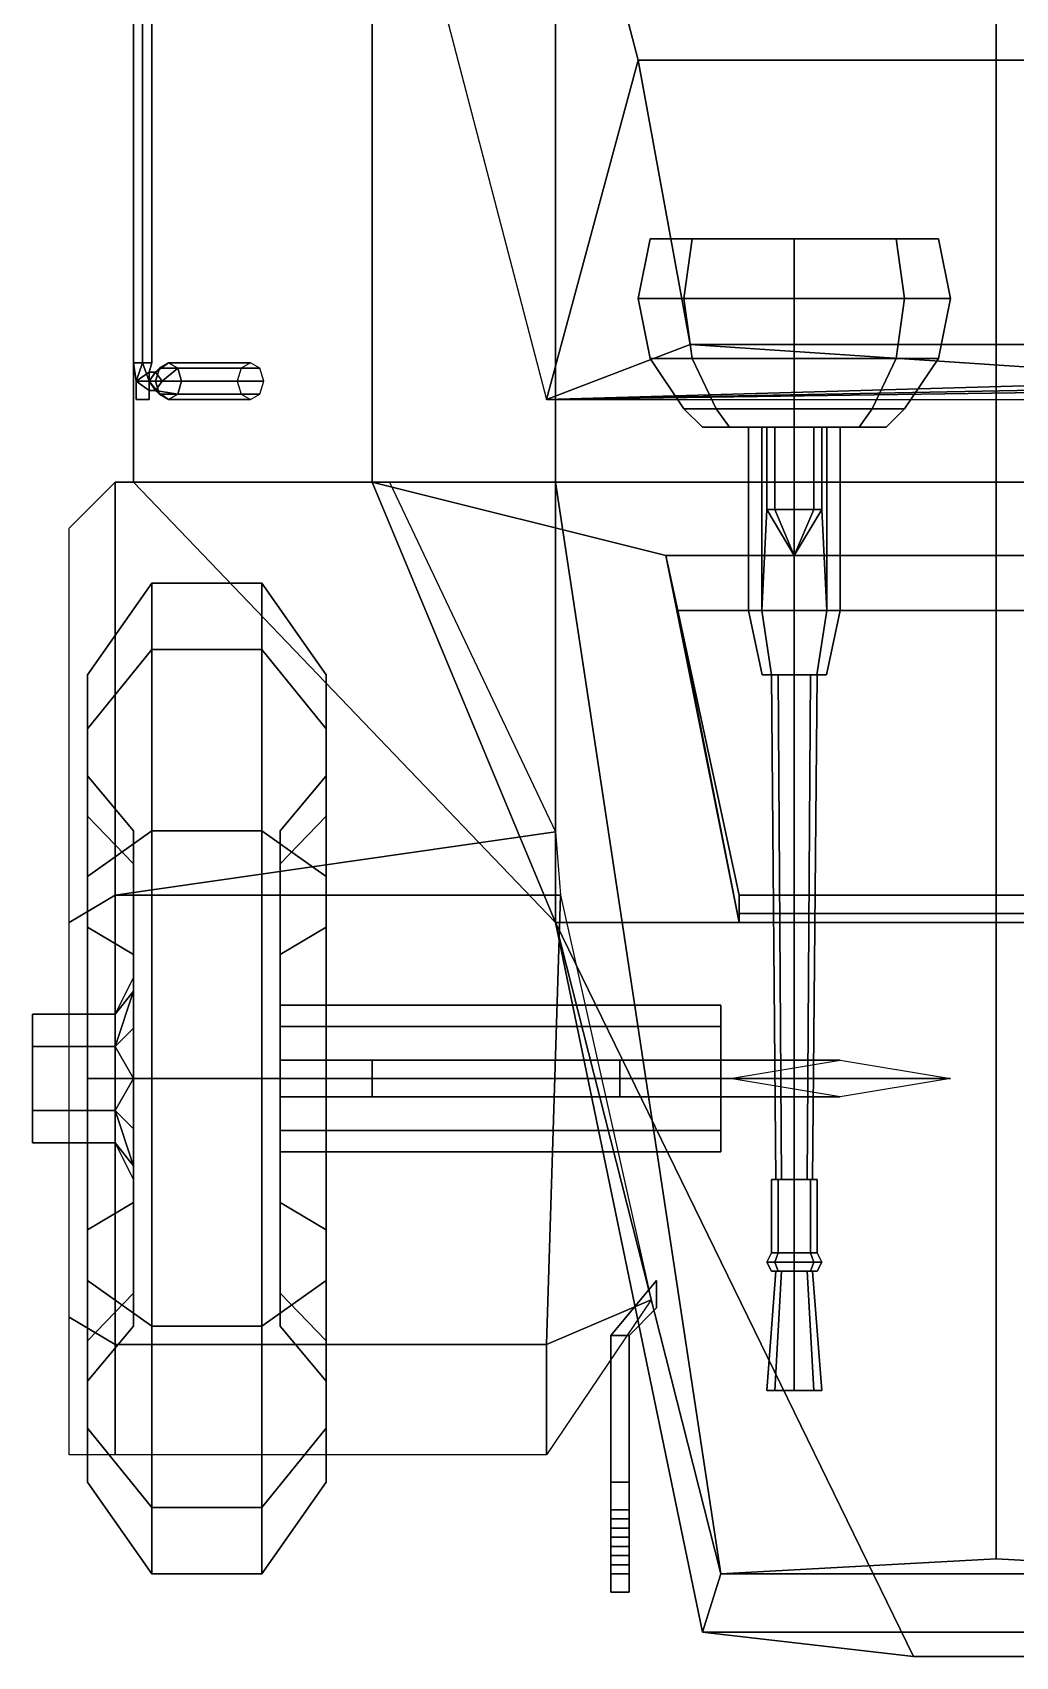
# Model space of a CAD drawing. Header units: millimetres. Extents: x -1.05 to 1.05, y -2.13 to 7.09.
# Drawn here: x -1.05 to 0.021, y -2.13 to -0.36 of the extents above; entities that cross this region are included whole.
import ezdxf

# ---------------------------------------------------------------- set-up
doc = ezdxf.new("R2010")
doc.units = ezdxf.units.MM
for name, color, linetype in [('f2', 6, 'Continuous'), ('gun', 1, 'Continuous'), ('HOOKS', 3, 'Continuous'), ('sleeve', 5, 'Continuous'), ('turret', 2, 'Continuous'), ('wheels', 2, 'Continuous')]:
    doc.layers.add(name, color=color, linetype=linetype)

msp = doc.modelspace()

# ---------------------------------------------------------------- linework, layer by layer
for points in [[(-0.48, -0.85, 0.47), (-0.48, 0.88, 0.47), (0, 1.56, 0.39), (0, -0.85, 0.39)], [(0, 1.56, 0.39), (0.48, 0.88, 0.47), (0.48, -0.85, 0.47), (0, -0.85, 0.39)], [(-0.94, -0.72, 1.7), (-0.93, -0.72, 1.71), (-0.93, 0.92, 1.71), (-0.94, 0.92, 1.7)], [(-0.93, -0.72, 1.69), (-0.94, -0.72, 1.7), (-0.94, 0.92, 1.7), (-0.93, 0.92, 1.69)], [(-0.93, -0.72, 1.71), (-0.92, -0.72, 1.7), (-0.92, 0.92, 1.7), (-0.93, 0.92, 1.71)], [(-0.92, -0.72, 1.7), (-0.93, -0.72, 1.69), (-0.93, 0.92, 1.69), (-0.92, 0.92, 1.7)], [(-0.94, 0.88, 1.46), (-0.48, 0.88, 0.47), (-0.48, -0.85, 0.47), (-0.94, -0.85, 1.46)], [(-0.68, -0.85, 1.71), (-0.68, 0.88, 1.71), (-0.94, 0.88, 1.46), (-0.94, -0.85, 1.46)], [(0.68, -0.85, 1.71), (0.68, 0.88, 1.71), (-0.68, 0.88, 1.71), (-0.68, -0.85, 1.71)], [(-0.93, -0.72, 1.71), (-0.94, -0.72, 1.7), (-0.9371, -0.74, 1.7071), (-0.9229, -0.74, 1.7071)], [(-0.94, -0.72, 1.7), (-0.93, -0.72, 1.69), (-0.9371, -0.74, 1.6929), (-0.9371, -0.74, 1.7071)], [(-0.93, -0.72, 1.69), (-0.92, -0.72, 1.7), (-0.9229, -0.73, 1.6929), (-0.9371, -0.74, 1.6929)], [(-0.92, -0.72, 1.7), (-0.93, -0.72, 1.71), (-0.9229, -0.74, 1.7071), (-0.9229, -0.73, 1.6929)], [(-0.8917, -0.7259, 1.6817), (-0.9017, -0.72, 1.6717), (-0.9159, -0.73, 1.6859), (-0.9088, -0.74, 1.6929)], [(-0.9017, -0.72, 1.6717), (-0.9117, -0.7259, 1.6617), (-0.9159, -0.73, 1.6859)], [(-0.8125, -0.72, 1.5825), (-0.8227, -0.7259, 1.5727), (-0.9117, -0.7259, 1.6617), (-0.9017, -0.72, 1.6717)], [(-0.8024, -0.7259, 1.5924), (-0.8125, -0.72, 1.5825), (-0.9017, -0.72, 1.6717), (-0.8917, -0.7259, 1.6817)], [(-0.9159, -0.73, 1.6859), (-0.9229, -0.74, 1.6788), (-0.9371, -0.74, 1.6929), (-0.9229, -0.73, 1.6929)], [(-0.9229, -0.74, 1.6788), (-0.9159, -0.75, 1.6859), (-0.9229, -0.75, 1.6929), (-0.9371, -0.74, 1.6929)], [(-0.9371, -0.76, 1.6929), (-0.9371, -0.76, 1.7071), (-0.9371, -0.74, 1.7071), (-0.9371, -0.74, 1.6929)], [(-0.9371, -0.76, 1.7071), (-0.9229, -0.76, 1.7071), (-0.9229, -0.74, 1.7071), (-0.9371, -0.74, 1.7071)], [(-0.9229, -0.76, 1.6929), (-0.9371, -0.76, 1.6929), (-0.9371, -0.74, 1.6929), (-0.9229, -0.75, 1.6929)], [(-0.9117, -0.7259, 1.6617), (-0.9159, -0.74, 1.6576), (-0.9229, -0.74, 1.6788), (-0.9159, -0.73, 1.6859)], [(-0.9088, -0.74, 1.6929), (-0.9159, -0.73, 1.6859), (-0.9229, -0.73, 1.6929), (-0.9229, -0.74, 1.7071)], [(-0.9159, -0.74, 1.6576), (-0.9117, -0.7541, 1.6617), (-0.9229, -0.74, 1.6788)], [(-0.9117, -0.7541, 1.6617), (-0.9017, -0.76, 1.6717), (-0.9159, -0.75, 1.6859), (-0.9229, -0.74, 1.6788)], [(-0.9159, -0.75, 1.6859), (-0.9088, -0.74, 1.6929), (-0.9229, -0.74, 1.7071), (-0.9229, -0.75, 1.6929)], [(-0.9229, -0.76, 1.7071), (-0.9229, -0.76, 1.6929), (-0.9229, -0.75, 1.6929), (-0.9229, -0.74, 1.7071)], [(-0.8227, -0.7259, 1.5727), (-0.827, -0.74, 1.5687), (-0.9159, -0.74, 1.6576), (-0.9117, -0.7259, 1.6617)], [(-0.827, -0.74, 1.5687), (-0.8227, -0.7541, 1.5727), (-0.9117, -0.7541, 1.6617), (-0.9159, -0.74, 1.6576)], [(-0.8917, -0.7541, 1.6817), (-0.8876, -0.74, 1.6859), (-0.9088, -0.74, 1.6929), (-0.9159, -0.75, 1.6859)], [(-0.8876, -0.74, 1.6859), (-0.8917, -0.7259, 1.6817), (-0.9088, -0.74, 1.6929)], [(-0.7981, -0.74, 1.5964), (-0.8024, -0.7259, 1.5924), (-0.8917, -0.7259, 1.6817), (-0.8876, -0.74, 1.6859)], [(-0.8024, -0.7541, 1.5924), (-0.7981, -0.74, 1.5964), (-0.8876, -0.74, 1.6859), (-0.8917, -0.7541, 1.6817)], [(-0.9371, -0.76, 1.6929), (-0.9229, -0.76, 1.6929), (-0.9229, -0.76, 1.7071), (-0.9371, -0.76, 1.7071)], [(-0.9017, -0.76, 1.6717), (-0.8917, -0.7541, 1.6817), (-0.9159, -0.75, 1.6859)], [(-0.8227, -0.7541, 1.5727), (-0.8125, -0.76, 1.5825), (-0.9017, -0.76, 1.6717), (-0.9117, -0.7541, 1.6617)], [(-0.8125, -0.76, 1.5825), (-0.8024, -0.7541, 1.5924), (-0.8917, -0.7541, 1.6817), (-0.9017, -0.76, 1.6717)], [(-0.48, -1.33, 1.42), (-0.68, -0.85, 1.71), (-0.94, -0.85, 1.46)], [(-0.94, -0.85, 1.46), (-0.48, -0.85, 0.47), (-0.48, -1.33, 1.42)], [(0.14, -0.93, 1.6617), (0.68, -0.85, 1.71), (-0.68, -0.85, 1.71), (-0.36, -0.93, 1.6617)], [(-0.28, -1.33, 1.42), (-0.36, -0.93, 1.6617), (-0.68, -0.85, 1.71), (-0.48, -1.33, 1.42)], [(-0.48, -1.33, 1.42), (-0.48, -0.85, 0.47), (-0.3, -2.04, 0.47), (-0.48, -1.33, 1.42)], [(-0.3, -2.04, 0.47), (-0.48, -0.85, 0.47), (0, -0.85, 0.39), (0, -2.0236, 0.39)], [(0, -0.85, 0.39), (0.48, -0.85, 0.47), (0.3, -2.04, 0.47), (0, -2.0236, 0.39)], [(-0.36, -0.93, 1.6617), (-0.347, -0.99, 1.72), (0.127, -0.99, 1.72), (0.14, -0.93, 1.6617)], [(-0.28, -1.33, 1.42), (-0.28, -1.33, 1.42), (-0.347, -0.99, 1.72), (-0.36, -0.93, 1.6617)], [(0.06, -1.3, 1.72), (0.127, -0.99, 1.72), (-0.347, -0.99, 1.72), (-0.28, -1.3, 1.72)], [(-0.28, -1.33, 1.42), (-0.28, -1.33, 1.42), (-0.28, -1.3, 1.72), (-0.347, -0.99, 1.72)], [(-0.28, -1.3, 1.72), (-0.28, -1.32, 1.69), (0.06, -1.32, 1.69), (0.06, -1.3, 1.72)], [(-0.28, -1.33, 1.42), (-0.28, -1.33, 1.42), (-0.28, -1.32, 1.69), (-0.28, -1.3, 1.72)], [(-0.28, -1.32, 1.69), (-0.28, -1.33, 1.42), (0.06, -1.33, 1.42), (0.06, -1.32, 1.69)], [(-0.48, -1.33, 1.42), (-0.09, -2.13, 0.91), (0.09, -2.13, 0.91), (0.48, -1.33, 1.42)], [(-0.48, -1.33, 1.42), (-0.32, -2.1034, 0.78), (-0.09, -2.13, 0.91), (-0.48, -1.33, 1.42)], [(-0.48, -1.33, 1.42), (-0.3, -2.04, 0.47), (-0.32, -2.1034, 0.78), (-0.48, -1.33, 1.42)], [(-0.3, -1.4434, 0.6066), (-0.3, -1.42, 0.55), (-0.78, -1.42, 0.52), (-0.78, -1.4434, 0.5766)], [(-0.3, -1.42, 0.55), (-0.3, -1.4434, 0.4934), (-0.78, -1.4434, 0.4634), (-0.78, -1.42, 0.52)], [(-0.3, -1.5, 0.63), (-0.3, -1.4434, 0.6066), (-0.78, -1.4434, 0.5766), (-0.78, -1.5, 0.6)], [(-0.3, -1.4434, 0.4934), (-0.3, -1.5, 0.47), (-0.78, -1.5, 0.44), (-0.78, -1.4434, 0.4634)], [(-0.68, -1.5, 0.37), (-0.68, -1.48, 0.35), (-0.78, -1.48, 0.35), (-0.78, -1.5, 0.37)], [(-0.68, -1.48, 0.35), (-0.68, -1.5, 0.33), (-0.78, -1.5, 0.33), (-0.78, -1.48, 0.35)], [(-0.68, -1.48, 0.69), (-0.68, -1.5, 0.67), (-0.78, -1.5, 0.67), (-0.78, -1.48, 0.69)], [(-0.68, -1.5, 0.71), (-0.68, -1.48, 0.69), (-0.78, -1.48, 0.69), (-0.78, -1.5, 0.71)], [(-0.41, -1.5, 0.44), (-0.41, -1.48, 0.42), (-0.68, -1.48, 0.35), (-0.68, -1.5, 0.37)], [(-0.41, -1.48, 0.42), (-0.41, -1.5, 0.4), (-0.68, -1.5, 0.33), (-0.68, -1.48, 0.35)], [(-0.3, -1.48, 0.65), (-0.3, -1.5, 0.63), (-0.68, -1.5, 0.67), (-0.68, -1.48, 0.69)], [(-0.3, -1.5, 0.67), (-0.3, -1.48, 0.65), (-0.68, -1.48, 0.69), (-0.68, -1.5, 0.71)], [(-0.29, -1.5, 0.44), (-0.17, -1.48, 0.42), (-0.41, -1.48, 0.42), (-0.41, -1.5, 0.44)], [(-0.17, -1.48, 0.42), (-0.05, -1.5, 0.4), (-0.41, -1.5, 0.4), (-0.41, -1.48, 0.42)], [(-0.3, -1.5566, 0.6066), (-0.3, -1.5, 0.63), (-0.78, -1.5, 0.6), (-0.78, -1.5566, 0.5766)], [(-0.3, -1.5, 0.47), (-0.3, -1.5566, 0.4934), (-0.78, -1.5566, 0.4634), (-0.78, -1.5, 0.44)], [(-0.68, -1.52, 0.35), (-0.68, -1.5, 0.37), (-0.78, -1.5, 0.37), (-0.78, -1.52, 0.35)], [(-0.68, -1.5, 0.33), (-0.68, -1.52, 0.35), (-0.78, -1.52, 0.35), (-0.78, -1.5, 0.33)], [(-0.68, -1.5, 0.67), (-0.68, -1.52, 0.69), (-0.78, -1.52, 0.69), (-0.78, -1.5, 0.67)], [(-0.68, -1.52, 0.69), (-0.68, -1.5, 0.71), (-0.78, -1.5, 0.71), (-0.78, -1.52, 0.69)], [(-0.41, -1.52, 0.42), (-0.41, -1.5, 0.44), (-0.68, -1.5, 0.37), (-0.68, -1.52, 0.35)], [(-0.41, -1.5, 0.4), (-0.41, -1.52, 0.42), (-0.68, -1.52, 0.35), (-0.68, -1.5, 0.33)], [(-0.3, -1.5, 0.63), (-0.3, -1.52, 0.65), (-0.68, -1.52, 0.69), (-0.68, -1.5, 0.67)], [(-0.3, -1.52, 0.65), (-0.3, -1.5, 0.67), (-0.68, -1.5, 0.71), (-0.68, -1.52, 0.69)], [(-0.17, -1.52, 0.42), (-0.29, -1.5, 0.44), (-0.41, -1.5, 0.44), (-0.41, -1.52, 0.42)], [(-0.05, -1.5, 0.4), (-0.17, -1.52, 0.42), (-0.41, -1.52, 0.42), (-0.41, -1.5, 0.4)], [(-0.3, -1.58, 0.55), (-0.3, -1.5566, 0.6066), (-0.78, -1.5566, 0.5766), (-0.78, -1.58, 0.52)], [(-0.3, -1.5566, 0.4934), (-0.3, -1.58, 0.55), (-0.78, -1.58, 0.52), (-0.78, -1.5566, 0.4634)], [(0, -2.0236, 0.39), (0.3, -2.04, 0.47), (-0.3, -2.04, 0.47)], [(-0.32, -2.1034, 0.78), (-0.3, -2.04, 0.47), (0.3, -2.04, 0.47), (0.32, -2.1034, 0.78)], [(-0.09, -2.13, 0.91), (-0.32, -2.1034, 0.78), (0.32, -2.1034, 0.78), (0.09, -2.13, 0.91)]]:
    msp.add_3dface(points)
at = {"layer": 'f2'}
for points in [[(-1.01, -1.33, 1.23), (-1.01, -0.9, 0.83), (-0.96, -0.85, 0.86), (-0.96, -1.3, 1.29)], [(-1.01, -0.9, 0.83), (-1.01, -0.9, 0.58), (-0.96, -0.85, 0.58), (-0.96, -0.85, 0.86)], [(-0.96, -1.3, 1.29), (-0.96, -0.85, 0.86), (-0.6612, -0.85, 0.86), (-0.48, -1.231, 1.2241)], [(-0.96, -0.85, 0.86), (-0.96, -0.85, 0.58), (-0.5311, -0.85, 0.58), (-0.6612, -0.85, 0.86)], [(-0.96, -1.3, 1.29), (-0.96, -1.3, 1.29), (-0.48, -1.231, 1.2241), (-0.4746, -1.3, 1.29)], [(-1.01, -1.76, 1.23), (-1.01, -1.33, 1.23), (-0.96, -1.3, 1.29), (-0.96, -1.79, 1.29)], [(-0.96, -1.79, 1.29), (-0.96, -1.3, 1.29), (-0.4746, -1.3, 1.29), (-0.49, -1.79, 1.29)], [(-0.49, -1.79, 1.29), (-0.4746, -1.3, 1.29), (-0.3758, -1.7411, 0.87)], [(-0.49, -1.91, 1.23), (-0.49, -1.79, 1.29), (-0.3758, -1.7411, 0.87)], [(-1.01, -1.91, 1.19), (-1.01, -1.76, 1.23), (-0.96, -1.79, 1.29), (-0.96, -1.91, 1.23)], [(-0.96, -1.91, 1.23), (-0.96, -1.79, 1.29), (-0.49, -1.79, 1.29), (-0.49, -1.91, 1.23)]]:
    msp.add_3dface(points, dxfattribs=at)
at = {"layer": 'gun'}
for points in [[(-0.245, -1.06, 1.95), (-0.2377, -1.06, 1.9323), (-0.2341, -1.61, 1.9359), (-0.24, -1.61, 1.95)], [(-0.2377, -1.06, 1.9677), (-0.245, -1.06, 1.95), (-0.24, -1.61, 1.95), (-0.2341, -1.61, 1.9641)], [(-0.2377, -1.06, 1.9323), (-0.22, -1.06, 1.925), (-0.22, -1.61, 1.93), (-0.2341, -1.61, 1.9359)], [(-0.22, -1.06, 1.975), (-0.2377, -1.06, 1.9677), (-0.2341, -1.61, 1.9641), (-0.22, -1.61, 1.97)], [(-0.22, -1.06, 1.925), (-0.2023, -1.06, 1.9323), (-0.2059, -1.61, 1.9359), (-0.22, -1.61, 1.93)], [(-0.2023, -1.06, 1.9677), (-0.22, -1.06, 1.975), (-0.22, -1.61, 1.97), (-0.2059, -1.61, 1.9641)], [(-0.2023, -1.06, 1.9323), (-0.195, -1.06, 1.95), (-0.2, -1.61, 1.95), (-0.2059, -1.61, 1.9359)], [(-0.195, -1.06, 1.95), (-0.2023, -1.06, 1.9677), (-0.2059, -1.61, 1.9641), (-0.2, -1.61, 1.95)], [(-0.245, -1.69, 1.95), (-0.2377, -1.69, 1.9677), (-0.2377, -1.61, 1.9677), (-0.245, -1.61, 1.95)], [(-0.2377, -1.69, 1.9323), (-0.245, -1.69, 1.95), (-0.245, -1.61, 1.95), (-0.2377, -1.61, 1.9323)], [(-0.2377, -1.61, 1.9323), (-0.245, -1.61, 1.95), (-0.24, -1.61, 1.95), (-0.2341, -1.61, 1.9359)], [(-0.245, -1.61, 1.95), (-0.2377, -1.61, 1.9677), (-0.2341, -1.61, 1.9641), (-0.24, -1.61, 1.95)], [(-0.2377, -1.69, 1.9677), (-0.22, -1.69, 1.975), (-0.22, -1.61, 1.975), (-0.2377, -1.61, 1.9677)], [(-0.22, -1.69, 1.925), (-0.2377, -1.69, 1.9323), (-0.2377, -1.61, 1.9323), (-0.22, -1.61, 1.925)], [(-0.22, -1.61, 1.925), (-0.2377, -1.61, 1.9323), (-0.2341, -1.61, 1.9359), (-0.22, -1.61, 1.93)], [(-0.2377, -1.61, 1.9677), (-0.22, -1.61, 1.975), (-0.22, -1.61, 1.97), (-0.2341, -1.61, 1.9641)], [(-0.22, -1.69, 1.975), (-0.2023, -1.69, 1.9677), (-0.2023, -1.61, 1.9677), (-0.22, -1.61, 1.975)], [(-0.2023, -1.69, 1.9323), (-0.22, -1.69, 1.925), (-0.22, -1.61, 1.925), (-0.2023, -1.61, 1.9323)], [(-0.22, -1.61, 1.975), (-0.2023, -1.61, 1.9677), (-0.2059, -1.61, 1.9641), (-0.22, -1.61, 1.97)], [(-0.2023, -1.61, 1.9323), (-0.22, -1.61, 1.925), (-0.22, -1.61, 1.93), (-0.2059, -1.61, 1.9359)], [(-0.2023, -1.61, 1.9677), (-0.195, -1.61, 1.95), (-0.2, -1.61, 1.95), (-0.2059, -1.61, 1.9641)], [(-0.195, -1.61, 1.95), (-0.2023, -1.61, 1.9323), (-0.2059, -1.61, 1.9359), (-0.2, -1.61, 1.95)], [(-0.2023, -1.69, 1.9677), (-0.195, -1.69, 1.95), (-0.195, -1.61, 1.95), (-0.2023, -1.61, 1.9677)], [(-0.195, -1.69, 1.95), (-0.2023, -1.69, 1.9323), (-0.2023, -1.61, 1.9323), (-0.195, -1.61, 1.95)], [(-0.245, -1.69, 1.95), (-0.2377, -1.69, 1.9323), (-0.2412, -1.7, 1.9288), (-0.25, -1.7, 1.95)], [(-0.2377, -1.69, 1.9677), (-0.245, -1.69, 1.95), (-0.25, -1.7, 1.95), (-0.2412, -1.7, 1.9712)], [(-0.2377, -1.69, 1.9323), (-0.22, -1.69, 1.925), (-0.22, -1.7, 1.92), (-0.2412, -1.7, 1.9288)], [(-0.22, -1.69, 1.975), (-0.2377, -1.69, 1.9677), (-0.2412, -1.7, 1.9712), (-0.22, -1.7, 1.98)], [(-0.22, -1.69, 1.925), (-0.2023, -1.69, 1.9323), (-0.1988, -1.7, 1.9288), (-0.22, -1.7, 1.92)], [(-0.2023, -1.69, 1.9677), (-0.22, -1.69, 1.975), (-0.22, -1.7, 1.98), (-0.1988, -1.7, 1.9712)], [(-0.2023, -1.69, 1.9323), (-0.195, -1.69, 1.95), (-0.19, -1.7, 1.95), (-0.1988, -1.7, 1.9288)], [(-0.195, -1.69, 1.95), (-0.2023, -1.69, 1.9677), (-0.1988, -1.7, 1.9712), (-0.19, -1.7, 1.95)], [(-0.245, -1.71, 1.95), (-0.2377, -1.71, 1.9677), (-0.2412, -1.7, 1.9712), (-0.25, -1.7, 1.95)], [(-0.2377, -1.71, 1.9323), (-0.245, -1.71, 1.95), (-0.25, -1.7, 1.95), (-0.2412, -1.7, 1.9288)], [(-0.24, -1.71, 1.95), (-0.2341, -1.71, 1.9359), (-0.2412, -1.84, 1.9288), (-0.25, -1.84, 1.95)], [(-0.2341, -1.71, 1.9641), (-0.24, -1.71, 1.95), (-0.25, -1.84, 1.95), (-0.2412, -1.84, 1.9712)], [(-0.2341, -1.71, 1.9359), (-0.24, -1.71, 1.95), (-0.245, -1.71, 1.95), (-0.2377, -1.71, 1.9323)], [(-0.24, -1.71, 1.95), (-0.2341, -1.71, 1.9641), (-0.2377, -1.71, 1.9677), (-0.245, -1.71, 1.95)], [(-0.2377, -1.71, 1.9677), (-0.22, -1.71, 1.975), (-0.22, -1.7, 1.98), (-0.2412, -1.7, 1.9712)], [(-0.22, -1.71, 1.925), (-0.2377, -1.71, 1.9323), (-0.2412, -1.7, 1.9288), (-0.22, -1.7, 1.92)], [(-0.2341, -1.71, 1.9359), (-0.22, -1.71, 1.93), (-0.22, -1.84, 1.92), (-0.2412, -1.84, 1.9288)], [(-0.22, -1.71, 1.97), (-0.2341, -1.71, 1.9641), (-0.2412, -1.84, 1.9712), (-0.22, -1.84, 1.98)], [(-0.22, -1.71, 1.93), (-0.2341, -1.71, 1.9359), (-0.2377, -1.71, 1.9323), (-0.22, -1.71, 1.925)], [(-0.2341, -1.71, 1.9641), (-0.22, -1.71, 1.97), (-0.22, -1.71, 1.975), (-0.2377, -1.71, 1.9677)], [(-0.22, -1.71, 1.975), (-0.2023, -1.71, 1.9677), (-0.1988, -1.7, 1.9712), (-0.22, -1.7, 1.98)], [(-0.2023, -1.71, 1.9323), (-0.22, -1.71, 1.925), (-0.22, -1.7, 1.92), (-0.1988, -1.7, 1.9288)], [(-0.22, -1.71, 1.93), (-0.2059, -1.71, 1.9359), (-0.1988, -1.84, 1.9288), (-0.22, -1.84, 1.92)], [(-0.2059, -1.71, 1.9641), (-0.22, -1.71, 1.97), (-0.22, -1.84, 1.98), (-0.1988, -1.84, 1.9712)], [(-0.22, -1.71, 1.97), (-0.2059, -1.71, 1.9641), (-0.2023, -1.71, 1.9677), (-0.22, -1.71, 1.975)], [(-0.2059, -1.71, 1.9359), (-0.22, -1.71, 1.93), (-0.22, -1.71, 1.925), (-0.2023, -1.71, 1.9323)], [(-0.2059, -1.71, 1.9359), (-0.2, -1.71, 1.95), (-0.19, -1.84, 1.95), (-0.1988, -1.84, 1.9288)], [(-0.2, -1.71, 1.95), (-0.2059, -1.71, 1.9641), (-0.1988, -1.84, 1.9712), (-0.19, -1.84, 1.95)], [(-0.2059, -1.71, 1.9641), (-0.2, -1.71, 1.95), (-0.195, -1.71, 1.95), (-0.2023, -1.71, 1.9677)], [(-0.2, -1.71, 1.95), (-0.2059, -1.71, 1.9359), (-0.2023, -1.71, 1.9323), (-0.195, -1.71, 1.95)], [(-0.2023, -1.71, 1.9677), (-0.195, -1.71, 1.95), (-0.19, -1.7, 1.95), (-0.1988, -1.7, 1.9712)], [(-0.195, -1.71, 1.95), (-0.2023, -1.71, 1.9323), (-0.1988, -1.7, 1.9288), (-0.19, -1.7, 1.95)], [(-0.19, -1.84, 1.95), (-0.2412, -1.84, 1.9712), (-0.25, -1.84, 1.95), (-0.1988, -1.84, 1.9288)], [(-0.1988, -1.84, 1.9288), (-0.25, -1.84, 1.95), (-0.2412, -1.84, 1.9288), (-0.22, -1.84, 1.92)], [(-0.1988, -1.84, 1.9712), (-0.22, -1.84, 1.98), (-0.2412, -1.84, 1.9712), (-0.19, -1.84, 1.95)]]:
    msp.add_3dface(points, dxfattribs=at)
at = {"layer": 'HOOKS'}
for points in [[(-0.37, -1.75, 0.8), (-0.4, -1.78, 0.8), (-0.42, -1.78, 0.8), (-0.37, -1.72, 0.8)], [(-0.37, -1.72, 0.8), (-0.42, -1.78, 0.8), (-0.42, -1.78, 0.83), (-0.37, -1.72, 0.83)], [(-0.37, -1.72, 0.83), (-0.42, -1.78, 0.83), (-0.4, -1.78, 0.83), (-0.37, -1.75, 0.83)], [(-0.4, -1.78, 0.83), (-0.4, -1.78, 0.8), (-0.37, -1.75, 0.8), (-0.37, -1.75, 0.83)], [(-0.4, -1.78, 0.8), (-0.4, -1.94, 0.8), (-0.42, -1.94, 0.8), (-0.42, -1.78, 0.8)], [(-0.42, -1.78, 0.8), (-0.42, -1.94, 0.8), (-0.42, -1.94, 0.86), (-0.42, -1.78, 0.83)], [(-0.42, -1.78, 0.83), (-0.42, -1.94, 0.86), (-0.4, -1.94, 0.86), (-0.4, -1.78, 0.83)], [(-0.4, -1.94, 0.86), (-0.4, -1.94, 0.8), (-0.4, -1.78, 0.8), (-0.4, -1.78, 0.83)], [(-0.4, -1.94, 0.8), (-0.4, -1.98, 0.79), (-0.42, -1.98, 0.79), (-0.42, -1.94, 0.8)], [(-0.42, -1.94, 0.8), (-0.42, -1.98, 0.79), (-0.42, -1.97, 0.84), (-0.42, -1.94, 0.86)], [(-0.42, -1.94, 0.86), (-0.42, -1.97, 0.84), (-0.4, -1.97, 0.84), (-0.4, -1.94, 0.86)], [(-0.4, -1.97, 0.84), (-0.4, -1.98, 0.79), (-0.4, -1.94, 0.8), (-0.4, -1.94, 0.86)], [(-0.42, -1.97, 0.84), (-0.42, -1.99, 0.82), (-0.4, -1.99, 0.82), (-0.4, -1.97, 0.84)], [(-0.42, -1.98, 0.79), (-0.42, -1.98, 0.79), (-0.42, -1.99, 0.82), (-0.42, -1.97, 0.84)], [(-0.42, -1.98, 0.86), (-0.42, -2.02, 0.87), (-0.42, -1.99, 0.88), (-0.42, -1.98, 0.87)], [(-0.4, -1.98, 0.87), (-0.4, -1.98, 0.86), (-0.42, -1.98, 0.86), (-0.42, -1.98, 0.87)], [(-0.42, -1.98, 0.87), (-0.42, -1.99, 0.88), (-0.4, -1.99, 0.88), (-0.4, -1.98, 0.87)], [(-0.42, -1.98, 0.79), (-0.42, -2, 0.78), (-0.42, -2.01, 0.81), (-0.42, -1.99, 0.82)], [(-0.4, -1.98, 0.79), (-0.4, -2, 0.78), (-0.42, -2, 0.78), (-0.42, -1.98, 0.79)], [(-0.42, -2.01, 0.84), (-0.42, -2.04, 0.86), (-0.42, -2.02, 0.87), (-0.42, -1.98, 0.86)], [(-0.4, -1.98, 0.86), (-0.4, -2.01, 0.84), (-0.42, -2.01, 0.84), (-0.42, -1.98, 0.86)], [(-0.4, -1.99, 0.82), (-0.4, -1.98, 0.79), (-0.4, -1.98, 0.79), (-0.4, -1.97, 0.84)], [(-0.4, -1.99, 0.88), (-0.4, -2.02, 0.87), (-0.4, -1.98, 0.86), (-0.4, -1.98, 0.87)], [(-0.4, -2.01, 0.81), (-0.4, -2, 0.78), (-0.4, -1.98, 0.79), (-0.4, -1.99, 0.82)], [(-0.4, -2.02, 0.87), (-0.4, -2.04, 0.86), (-0.4, -2.01, 0.84), (-0.4, -1.98, 0.86)], [(-0.42, -1.99, 0.88), (-0.42, -2.02, 0.87), (-0.4, -2.02, 0.87), (-0.4, -1.99, 0.88)], [(-0.42, -1.99, 0.82), (-0.42, -2.01, 0.81), (-0.4, -2.01, 0.81), (-0.4, -1.99, 0.82)], [(-0.42, -2, 0.78), (-0.42, -2.04, 0.79), (-0.42, -2.03, 0.82), (-0.42, -2.01, 0.81)], [(-0.4, -2, 0.78), (-0.4, -2.04, 0.79), (-0.42, -2.04, 0.79), (-0.42, -2, 0.78)], [(-0.4, -2.03, 0.82), (-0.4, -2.04, 0.79), (-0.4, -2, 0.78), (-0.4, -2.01, 0.81)], [(-0.42, -2.01, 0.81), (-0.42, -2.03, 0.82), (-0.4, -2.03, 0.82), (-0.4, -2.01, 0.81)], [(-0.4, -2.01, 0.84), (-0.4, -2.03, 0.83), (-0.42, -2.03, 0.83), (-0.42, -2.01, 0.84)], [(-0.42, -2.03, 0.83), (-0.42, -2.06, 0.84), (-0.42, -2.04, 0.86), (-0.42, -2.01, 0.84)], [(-0.4, -2.04, 0.86), (-0.4, -2.06, 0.84), (-0.4, -2.03, 0.83), (-0.4, -2.01, 0.84)], [(-0.42, -2.02, 0.87), (-0.42, -2.04, 0.86), (-0.4, -2.04, 0.86), (-0.4, -2.02, 0.87)], [(-0.42, -2.04, 0.79), (-0.42, -2.06, 0.81), (-0.42, -2.03, 0.83), (-0.42, -2.03, 0.82)], [(-0.42, -2.03, 0.82), (-0.42, -2.03, 0.83), (-0.4, -2.03, 0.83), (-0.4, -2.03, 0.82)], [(-0.42, -2.06, 0.81), (-0.42, -2.06, 0.84), (-0.42, -2.03, 0.83)], [(-0.4, -2.03, 0.83), (-0.4, -2.06, 0.81), (-0.4, -2.04, 0.79), (-0.4, -2.03, 0.82)], [(-0.4, -2.03, 0.83), (-0.4, -2.06, 0.84), (-0.4, -2.06, 0.81), (-0.4, -2.03, 0.83)], [(-0.4, -2.04, 0.79), (-0.4, -2.06, 0.81), (-0.42, -2.06, 0.81), (-0.42, -2.04, 0.79)], [(-0.42, -2.04, 0.86), (-0.42, -2.06, 0.84), (-0.4, -2.06, 0.84), (-0.4, -2.04, 0.86)], [(-0.4, -2.06, 0.81), (-0.4, -2.06, 0.84), (-0.42, -2.06, 0.84), (-0.42, -2.06, 0.81)]]:
    msp.add_3dface(points, dxfattribs=at)
at = {"layer": 'sleeve'}
for points in [[(-0.3311, -0.5849, 1.8589), (-0.3402, -0.65, 1.8498), (-0.39, -0.65, 1.97), (-0.3771, -0.5849, 1.97)], [(-0.3771, -0.5849, 1.97), (-0.39, -0.65, 1.97), (-0.3402, -0.65, 2.0902), (-0.3311, -0.5849, 2.0811)], [(-0.22, -0.5849, 1.8129), (-0.22, -0.65, 1.8), (-0.3402, -0.65, 1.8498), (-0.3311, -0.5849, 1.8589)], [(-0.3311, -0.5849, 2.0811), (-0.3402, -0.65, 2.0902), (-0.22, -0.65, 2.14), (-0.22, -0.5849, 2.1271)], [(-0.1089, -0.5849, 1.8589), (-0.0998, -0.65, 1.8498), (-0.22, -0.65, 1.8), (-0.22, -0.5849, 1.8129)], [(-0.22, -0.5849, 2.1271), (-0.22, -0.65, 2.14), (-0.0998, -0.65, 2.0902), (-0.1089, -0.5849, 2.0811)], [(-0.0629, -0.5849, 1.97), (-0.05, -0.65, 1.97), (-0.0998, -0.65, 1.8498), (-0.1089, -0.5849, 1.8589)], [(-0.1089, -0.5849, 2.0811), (-0.0998, -0.65, 2.0902), (-0.05, -0.65, 1.97), (-0.0629, -0.5849, 1.97)], [(-0.3402, -0.65, 1.8498), (-0.3311, -0.7151, 1.8589), (-0.3771, -0.7151, 1.97), (-0.39, -0.65, 1.97)], [(-0.39, -0.65, 1.97), (-0.3771, -0.7151, 1.97), (-0.3311, -0.7151, 2.0811), (-0.3402, -0.65, 2.0902)], [(-0.22, -0.65, 1.8), (-0.22, -0.7151, 1.8129), (-0.3311, -0.7151, 1.8589), (-0.3402, -0.65, 1.8498)], [(-0.3402, -0.65, 2.0902), (-0.3311, -0.7151, 2.0811), (-0.22, -0.7151, 2.1271), (-0.22, -0.65, 2.14)], [(-0.0998, -0.65, 1.8498), (-0.1089, -0.7151, 1.8589), (-0.22, -0.7151, 1.8129), (-0.22, -0.65, 1.8)], [(-0.22, -0.65, 2.14), (-0.22, -0.7151, 2.1271), (-0.1089, -0.7151, 2.0811), (-0.0998, -0.65, 2.0902)], [(-0.05, -0.65, 1.97), (-0.0629, -0.7151, 1.97), (-0.1089, -0.7151, 1.8589), (-0.0998, -0.65, 1.8498)], [(-0.0998, -0.65, 2.0902), (-0.1089, -0.7151, 2.0811), (-0.0629, -0.7151, 1.97), (-0.05, -0.65, 1.97)], [(-0.3311, -0.7151, 1.8589), (-0.305, -0.7702, 1.885), (-0.3402, -0.7702, 1.97), (-0.3771, -0.7151, 1.97)], [(-0.3771, -0.7151, 1.97), (-0.3402, -0.7702, 1.97), (-0.305, -0.7702, 2.055), (-0.3311, -0.7151, 2.0811)], [(-0.22, -0.7151, 1.8129), (-0.22, -0.7702, 1.8498), (-0.305, -0.7702, 1.885), (-0.3311, -0.7151, 1.8589)], [(-0.3311, -0.7151, 2.0811), (-0.305, -0.7702, 2.055), (-0.22, -0.7702, 2.0902), (-0.22, -0.7151, 2.1271)], [(-0.1089, -0.7151, 1.8589), (-0.135, -0.7702, 1.885), (-0.22, -0.7702, 1.8498), (-0.22, -0.7151, 1.8129)], [(-0.22, -0.7151, 2.1271), (-0.22, -0.7702, 2.0902), (-0.135, -0.7702, 2.055), (-0.1089, -0.7151, 2.0811)], [(-0.0629, -0.7151, 1.97), (-0.0998, -0.7702, 1.97), (-0.135, -0.7702, 1.885), (-0.1089, -0.7151, 1.8589)], [(-0.1089, -0.7151, 2.0811), (-0.135, -0.7702, 2.055), (-0.0998, -0.7702, 1.97), (-0.0629, -0.7151, 1.97)], [(-0.305, -0.7702, 1.885), (-0.2907, -0.79, 1.8993), (-0.32, -0.79, 1.97), (-0.3402, -0.7702, 1.97)], [(-0.3402, -0.7702, 1.97), (-0.32, -0.79, 1.97), (-0.2907, -0.79, 2.0407), (-0.305, -0.7702, 2.055)], [(-0.22, -0.7702, 1.8498), (-0.22, -0.79, 1.87), (-0.2907, -0.79, 1.8993), (-0.305, -0.7702, 1.885)], [(-0.305, -0.7702, 2.055), (-0.2907, -0.79, 2.0407), (-0.22, -0.79, 2.07), (-0.22, -0.7702, 2.0902)], [(-0.135, -0.7702, 1.885), (-0.1493, -0.79, 1.8993), (-0.22, -0.79, 1.87), (-0.22, -0.7702, 1.8498)], [(-0.22, -0.7702, 2.0902), (-0.22, -0.79, 2.07), (-0.1493, -0.79, 2.0407), (-0.135, -0.7702, 2.055)], [(-0.0998, -0.7702, 1.97), (-0.12, -0.79, 1.97), (-0.1493, -0.79, 1.8993), (-0.135, -0.7702, 1.885)], [(-0.135, -0.7702, 2.055), (-0.1493, -0.79, 2.0407), (-0.12, -0.79, 1.97), (-0.0998, -0.7702, 1.97)], [(-0.32, -0.79, 1.97), (-0.27, -0.79, 1.95), (-0.2554, -0.79, 1.9854), (-0.2907, -0.79, 2.0407)], [(-0.2907, -0.79, 1.8993), (-0.2554, -0.79, 1.9146), (-0.27, -0.79, 1.95), (-0.32, -0.79, 1.97)], [(-0.2907, -0.79, 2.0407), (-0.2412, -0.79, 2.0412), (-0.22, -0.79, 2.05), (-0.22, -0.79, 2.07)], [(-0.25, -0.79, 2.02), (-0.2412, -0.79, 2.0412), (-0.2907, -0.79, 2.0407)], [(-0.2907, -0.79, 2.0407), (-0.2554, -0.79, 1.9854), (-0.25, -0.79, 1.9876), (-0.25, -0.79, 2.02)], [(-0.22, -0.79, 1.87), (-0.22, -0.79, 1.9), (-0.2554, -0.79, 1.9146), (-0.2907, -0.79, 1.8993)], [(-0.27, -0.99, 1.95), (-0.2554, -0.99, 1.9854), (-0.2554, -0.79, 1.9854), (-0.27, -0.79, 1.95)], [(-0.2554, -0.99, 1.9146), (-0.27, -0.99, 1.95), (-0.27, -0.79, 1.95), (-0.2554, -0.79, 1.9146)], [(-0.22, -0.99, 1.9), (-0.2554, -0.99, 1.9146), (-0.2554, -0.79, 1.9146), (-0.22, -0.79, 1.9)], [(-0.2554, -0.99, 1.9854), (-0.25, -0.88, 1.9876), (-0.25, -0.79, 1.9876), (-0.2554, -0.79, 1.9854)], [(-0.25, -0.88, 2.02), (-0.2412, -0.88, 2.0412), (-0.2412, -0.79, 2.0412), (-0.25, -0.79, 2.02)], [(-0.25, -0.79, 2.02), (-0.25, -0.79, 1.9876), (-0.25, -0.88, 1.9876), (-0.25, -0.88, 2.02)], [(-0.2412, -0.88, 2.0412), (-0.22, -0.88, 2.05), (-0.22, -0.79, 2.05), (-0.2412, -0.79, 2.0412)], [(-0.22, -0.88, 2.05), (-0.1988, -0.88, 2.0412), (-0.1988, -0.79, 2.0412), (-0.22, -0.79, 2.05)], [(-0.1846, -0.99, 1.9146), (-0.22, -0.99, 1.9), (-0.22, -0.79, 1.9), (-0.1846, -0.79, 1.9146)], [(-0.22, -0.79, 2.07), (-0.22, -0.79, 2.05), (-0.1988, -0.79, 2.0412), (-0.1493, -0.79, 2.0407)], [(-0.1493, -0.79, 1.8993), (-0.1846, -0.79, 1.9146), (-0.22, -0.79, 1.9), (-0.22, -0.79, 1.87)], [(-0.1988, -0.88, 2.0412), (-0.19, -0.88, 2.02), (-0.19, -0.79, 2.02), (-0.1988, -0.79, 2.0412)], [(-0.1988, -0.79, 2.0412), (-0.19, -0.79, 2.02), (-0.1493, -0.79, 2.0407)], [(-0.19, -0.79, 1.9876), (-0.19, -0.79, 2.02), (-0.19, -0.88, 2.02), (-0.19, -0.88, 1.9876)], [(-0.1846, -0.79, 1.9854), (-0.1493, -0.79, 2.0407), (-0.19, -0.79, 2.02), (-0.19, -0.79, 1.9876)], [(-0.19, -0.88, 1.9876), (-0.1846, -0.99, 1.9854), (-0.1846, -0.79, 1.9854), (-0.19, -0.79, 1.9876)], [(-0.1846, -0.99, 1.9854), (-0.17, -0.99, 1.95), (-0.17, -0.79, 1.95), (-0.1846, -0.79, 1.9854)], [(-0.17, -0.99, 1.95), (-0.1846, -0.99, 1.9146), (-0.1846, -0.79, 1.9146), (-0.17, -0.79, 1.95)], [(-0.1493, -0.79, 2.0407), (-0.1846, -0.79, 1.9854), (-0.17, -0.79, 1.95), (-0.12, -0.79, 1.97)], [(-0.12, -0.79, 1.97), (-0.17, -0.79, 1.95), (-0.1846, -0.79, 1.9146), (-0.1493, -0.79, 1.8993)], [(-0.2554, -0.99, 1.9854), (-0.22, -0.99, 2), (-0.22, -0.93, 2), (-0.25, -0.88, 1.9876)], [(-0.25, -0.88, 2.02), (-0.25, -0.88, 1.9876), (-0.22, -0.93, 2)], [(-0.22, -0.93, 2), (-0.22, -0.93, 2), (-0.2412, -0.88, 2.0412), (-0.25, -0.88, 2.02)], [(-0.22, -0.93, 2), (-0.22, -0.93, 2), (-0.22, -0.88, 2.05), (-0.2412, -0.88, 2.0412)], [(-0.22, -0.99, 2), (-0.1846, -0.99, 1.9854), (-0.19, -0.88, 1.9876), (-0.22, -0.93, 2)], [(-0.22, -0.93, 2), (-0.22, -0.93, 2), (-0.1988, -0.88, 2.0412), (-0.22, -0.88, 2.05)], [(-0.19, -0.88, 1.9876), (-0.19, -0.88, 2.02), (-0.22, -0.93, 2)], [(-0.22, -0.93, 2), (-0.22, -0.93, 2), (-0.19, -0.88, 2.02), (-0.1988, -0.88, 2.0412)], [(-0.27, -0.99, 1.95), (-0.2554, -0.99, 1.9146), (-0.2447, -1.06, 1.9253), (-0.255, -1.06, 1.95)], [(-0.2554, -0.99, 1.9854), (-0.27, -0.99, 1.95), (-0.255, -1.06, 1.95), (-0.2447, -1.06, 1.9747)], [(-0.2554, -0.99, 1.9146), (-0.22, -0.99, 1.9), (-0.22, -1.06, 1.915), (-0.2447, -1.06, 1.9253)], [(-0.22, -0.99, 2), (-0.2554, -0.99, 1.9854), (-0.2447, -1.06, 1.9747), (-0.22, -1.06, 1.985)], [(-0.22, -0.99, 1.9), (-0.1846, -0.99, 1.9146), (-0.1953, -1.06, 1.9253), (-0.22, -1.06, 1.915)], [(-0.1846, -0.99, 1.9854), (-0.22, -0.99, 2), (-0.22, -1.06, 1.985), (-0.1953, -1.06, 1.9747)], [(-0.1846, -0.99, 1.9146), (-0.17, -0.99, 1.95), (-0.185, -1.06, 1.95), (-0.1953, -1.06, 1.9253)], [(-0.17, -0.99, 1.95), (-0.1846, -0.99, 1.9854), (-0.1953, -1.06, 1.9747), (-0.185, -1.06, 1.95)], [(-0.255, -1.06, 1.95), (-0.2447, -1.06, 1.9253), (-0.2377, -1.06, 1.9323), (-0.245, -1.06, 1.95)], [(-0.2447, -1.06, 1.9747), (-0.255, -1.06, 1.95), (-0.245, -1.06, 1.95), (-0.2377, -1.06, 1.9677)], [(-0.2447, -1.06, 1.9253), (-0.22, -1.06, 1.915), (-0.22, -1.06, 1.925), (-0.2377, -1.06, 1.9323)], [(-0.22, -1.06, 1.985), (-0.2447, -1.06, 1.9747), (-0.2377, -1.06, 1.9677), (-0.22, -1.06, 1.975)], [(-0.1953, -1.06, 1.9747), (-0.22, -1.06, 1.985), (-0.22, -1.06, 1.975), (-0.2023, -1.06, 1.9677)], [(-0.22, -1.06, 1.915), (-0.1953, -1.06, 1.9253), (-0.2023, -1.06, 1.9323), (-0.22, -1.06, 1.925)], [(-0.185, -1.06, 1.95), (-0.1953, -1.06, 1.9747), (-0.2023, -1.06, 1.9677), (-0.195, -1.06, 1.95)], [(-0.1953, -1.06, 1.9253), (-0.185, -1.06, 1.95), (-0.195, -1.06, 1.95), (-0.2023, -1.06, 1.9323)]]:
    msp.add_3dface(points, dxfattribs=at)
at = {"layer": 'turret'}
for points in [[(-0.49, -0.76, 1.71), (-0.39, -0.39, 2.36), (-0.4735, -0.07, 2.36), (-0.67, -0.07, 1.71)], [(0.39, -0.39, 2.36), (0.4735, -0.07, 2.36), (-0.4735, -0.07, 2.36), (-0.39, -0.39, 2.36)], [(-0.3334, -0.7, 2.28), (-0.3334, -0.7, 2.28), (-0.39, -0.39, 2.36), (-0.49, -0.76, 1.71)], [(0.3334, -0.7, 2.28), (0.39, -0.39, 2.36), (-0.39, -0.39, 2.36), (-0.3334, -0.7, 2.28)], [(0.17, -0.7411, 1.89), (0.1934, -0.7351, 1.9466), (-0.3334, -0.7, 2.28), (-0.49, -0.76, 1.71)], [(0.25, -0.7326, 1.97), (0.3334, -0.7, 2.28), (-0.3334, -0.7, 2.28), (0.1934, -0.7351, 1.9466)], [(0.1934, -0.747, 1.8334), (0.17, -0.7411, 1.89), (0.17, -0.7411, 1.89), (-0.49, -0.76, 1.71)], [(0.25, -0.7495, 1.81), (0.1934, -0.747, 1.8334), (0.1934, -0.747, 1.8334), (-0.49, -0.76, 1.71)], [(0.49, -0.76, 1.71), (0.25, -0.7495, 1.81), (0.25, -0.7495, 1.81), (-0.49, -0.76, 1.71)]]:
    msp.add_3dface(points, dxfattribs=at)
at = {"layer": 'wheels'}
for points in [[(-0.92, -0.96, 0.52), (-0.92, -1.0323, 0.25), (-0.99, -1.1189, 0.3), (-0.99, -1.06, 0.52)], [(-0.92, -1.0323, 0.79), (-0.92, -0.96, 0.52), (-0.99, -1.06, 0.52), (-0.99, -1.1189, 0.74)], [(-0.8, -0.96, 0.52), (-0.8, -1.0323, 0.25), (-0.92, -1.0323, 0.25), (-0.92, -0.96, 0.52)], [(-0.8, -1.0323, 0.79), (-0.8, -0.96, 0.52), (-0.92, -0.96, 0.52), (-0.92, -1.0323, 0.79)], [(-0.8, -1.0323, 0.25), (-0.8, -0.96, 0.52), (-0.73, -1.06, 0.52), (-0.73, -1.1189, 0.3)], [(-0.8, -0.96, 0.52), (-0.8, -1.0323, 0.79), (-0.73, -1.1189, 0.74), (-0.73, -1.06, 0.52)], [(-0.92, -1.0323, 0.25), (-0.92, -1.23, 0.0523), (-0.99, -1.28, 0.1389), (-0.99, -1.1189, 0.3)], [(-0.92, -1.23, 0.9877), (-0.92, -1.0323, 0.79), (-0.99, -1.1189, 0.74), (-0.99, -1.28, 0.9011)], [(-0.8, -1.0323, 0.25), (-0.8, -1.23, 0.0523), (-0.92, -1.23, 0.0523), (-0.92, -1.0323, 0.25)], [(-0.8, -1.23, 0.9877), (-0.8, -1.0323, 0.79), (-0.92, -1.0323, 0.79), (-0.92, -1.23, 0.9877)], [(-0.8, -1.23, 0.0523), (-0.8, -1.0323, 0.25), (-0.73, -1.1189, 0.3), (-0.73, -1.28, 0.1389)], [(-0.8, -1.0323, 0.79), (-0.8, -1.23, 0.9877), (-0.73, -1.28, 0.9011), (-0.73, -1.1189, 0.74)], [(-0.99, -1.06, 0.52), (-0.99, -1.1189, 0.3), (-0.99, -1.2142, 0.355), (-0.99, -1.17, 0.52)], [(-0.99, -1.1189, 0.74), (-0.99, -1.06, 0.52), (-0.99, -1.17, 0.52), (-0.99, -1.2142, 0.685)], [(-0.73, -1.1189, 0.3), (-0.73, -1.06, 0.52), (-0.73, -1.17, 0.52), (-0.73, -1.2142, 0.355)], [(-0.73, -1.06, 0.52), (-0.73, -1.1189, 0.74), (-0.73, -1.2142, 0.685), (-0.73, -1.17, 0.52)], [(-0.99, -1.1189, 0.3), (-0.99, -1.28, 0.1389), (-0.99, -1.335, 0.2342), (-0.99, -1.2142, 0.355)], [(-0.99, -1.28, 0.9011), (-0.99, -1.1189, 0.74), (-0.99, -1.2142, 0.685), (-0.99, -1.335, 0.8058)], [(-0.73, -1.28, 0.1389), (-0.73, -1.1189, 0.3), (-0.73, -1.2142, 0.355), (-0.73, -1.335, 0.2342)], [(-0.73, -1.1189, 0.74), (-0.73, -1.28, 0.9011), (-0.73, -1.335, 0.8058), (-0.73, -1.2142, 0.685)], [(-0.99, -1.17, 0.52), (-0.99, -1.2142, 0.355), (-0.94, -1.2662, 0.385), (-0.94, -1.23, 0.52)], [(-0.99, -1.2142, 0.685), (-0.99, -1.17, 0.52), (-0.94, -1.23, 0.52), (-0.94, -1.2662, 0.655)], [(-0.73, -1.2142, 0.355), (-0.73, -1.17, 0.52), (-0.78, -1.23, 0.52), (-0.78, -1.2662, 0.385)], [(-0.73, -1.17, 0.52), (-0.73, -1.2142, 0.685), (-0.78, -1.2662, 0.655), (-0.78, -1.23, 0.52)], [(-0.99, -1.2142, 0.355), (-0.99, -1.335, 0.2342), (-0.94, -1.365, 0.2862), (-0.94, -1.2662, 0.385)], [(-0.99, -1.335, 0.8058), (-0.99, -1.2142, 0.685), (-0.94, -1.2662, 0.655), (-0.94, -1.365, 0.7538)], [(-0.73, -1.335, 0.2342), (-0.73, -1.2142, 0.355), (-0.78, -1.2662, 0.385), (-0.78, -1.365, 0.2862)], [(-0.73, -1.2142, 0.685), (-0.73, -1.335, 0.8058), (-0.78, -1.365, 0.7538), (-0.78, -1.2662, 0.655)], [(-0.92, -1.5, 1.06), (-0.92, -1.23, 0.9877), (-0.99, -1.28, 0.9011), (-0.99, -1.5, 0.96)], [(-0.92, -1.23, 0.0523), (-0.92, -1.5, -0.02), (-0.99, -1.5, 0.08), (-0.99, -1.28, 0.1389)], [(-0.94, -1.23, 0.52), (-0.94, -1.2662, 0.385), (-0.94, -1.4047, 0.465), (-0.94, -1.39, 0.52)], [(-0.94, -1.2662, 0.655), (-0.94, -1.23, 0.52), (-0.94, -1.39, 0.52), (-0.94, -1.4047, 0.575)], [(-0.8, -1.5, 1.06), (-0.8, -1.23, 0.9877), (-0.92, -1.23, 0.9877), (-0.92, -1.5, 1.06)], [(-0.8, -1.23, 0.0523), (-0.8, -1.5, -0.02), (-0.92, -1.5, -0.02), (-0.92, -1.23, 0.0523)], [(-0.8, -1.23, 0.9877), (-0.8, -1.5, 1.06), (-0.73, -1.5, 0.96), (-0.73, -1.28, 0.9011)], [(-0.8, -1.5, -0.02), (-0.8, -1.23, 0.0523), (-0.73, -1.28, 0.1389), (-0.73, -1.5, 0.08)], [(-0.78, -1.23, 0.52), (-0.78, -1.7338, 0.655), (-0.78, -1.77, 0.52), (-0.78, -1.2662, 0.385)], [(-0.78, -1.2662, 0.655), (-0.78, -1.635, 0.7538), (-0.78, -1.7338, 0.655), (-0.78, -1.23, 0.52)], [(-0.94, -1.2662, 0.385), (-0.94, -1.365, 0.2862), (-0.94, -1.445, 0.4247), (-0.94, -1.4047, 0.465)], [(-0.94, -1.365, 0.7538), (-0.94, -1.2662, 0.655), (-0.94, -1.4047, 0.575), (-0.94, -1.445, 0.6153)], [(-0.78, -1.2662, 0.385), (-0.78, -1.77, 0.52), (-0.78, -1.7338, 0.385), (-0.78, -1.365, 0.2862)], [(-0.78, -1.365, 0.7538), (-0.78, -1.5, 0.79), (-0.78, -1.635, 0.7538), (-0.78, -1.2662, 0.655)], [(-0.99, -1.28, 0.1389), (-0.99, -1.5, 0.08), (-0.99, -1.5, 0.19), (-0.99, -1.335, 0.2342)], [(-0.99, -1.5, 0.96), (-0.99, -1.28, 0.9011), (-0.99, -1.335, 0.8058), (-0.99, -1.5, 0.85)], [(-0.73, -1.5, 0.08), (-0.73, -1.28, 0.1389), (-0.73, -1.335, 0.2342), (-0.73, -1.5, 0.19)], [(-0.73, -1.28, 0.9011), (-0.73, -1.5, 0.96), (-0.73, -1.5, 0.85), (-0.73, -1.335, 0.8058)], [(-0.99, -1.335, 0.2342), (-0.99, -1.5, 0.19), (-0.94, -1.5, 0.25), (-0.94, -1.365, 0.2862)], [(-0.99, -1.5, 0.85), (-0.99, -1.335, 0.8058), (-0.94, -1.365, 0.7538), (-0.94, -1.5, 0.79)], [(-0.73, -1.5, 0.19), (-0.73, -1.335, 0.2342), (-0.78, -1.365, 0.2862), (-0.78, -1.5, 0.25)], [(-0.73, -1.335, 0.8058), (-0.73, -1.5, 0.85), (-0.78, -1.5, 0.79), (-0.78, -1.365, 0.7538)], [(-0.94, -1.365, 0.2862), (-0.94, -1.5, 0.25), (-0.94, -1.5, 0.41), (-0.94, -1.445, 0.4247)], [(-0.94, -1.5, 0.79), (-0.94, -1.365, 0.7538), (-0.94, -1.445, 0.6153), (-0.94, -1.5, 0.63)], [(-0.78, -1.635, 0.2862), (-0.78, -1.5, 0.25), (-0.78, -1.365, 0.2862), (-0.78, -1.7338, 0.385)], [(-0.94, -1.4047, 0.575), (-0.94, -1.39, 0.52), (-0.96, -1.43, 0.52)], [(-0.94, -1.39, 0.52), (-0.94, -1.4047, 0.465), (-0.96, -1.465, 0.4594), (-0.96, -1.43, 0.52)], [(-0.94, -1.4047, 0.465), (-0.94, -1.445, 0.4247), (-0.96, -1.465, 0.4594)], [(-0.94, -1.445, 0.6153), (-0.94, -1.4047, 0.575), (-0.96, -1.43, 0.52), (-0.96, -1.465, 0.5806)], [(-1.05, -1.465, 0.4594), (-1.05, -1.535, 0.4594), (-1.05, -1.57, 0.52), (-1.05, -1.43, 0.52)], [(-1.05, -1.43, 0.52), (-1.05, -1.57, 0.52), (-1.05, -1.535, 0.5806), (-1.05, -1.465, 0.5806)], [(-0.96, -1.465, 0.5806), (-0.96, -1.43, 0.52), (-1.05, -1.43, 0.52), (-1.05, -1.465, 0.5806)], [(-0.96, -1.43, 0.52), (-0.96, -1.465, 0.4594), (-1.05, -1.465, 0.4594), (-1.05, -1.43, 0.52)], [(-0.94, -1.445, 0.4247), (-0.94, -1.5, 0.41), (-0.96, -1.535, 0.4594), (-0.96, -1.465, 0.4594)], [(-0.94, -1.5, 0.63), (-0.94, -1.445, 0.6153), (-0.96, -1.465, 0.5806)], [(-0.96, -1.535, 0.5806), (-0.96, -1.465, 0.5806), (-1.05, -1.465, 0.5806), (-1.05, -1.535, 0.5806)], [(-0.96, -1.465, 0.4594), (-0.96, -1.535, 0.4594), (-1.05, -1.535, 0.4594), (-1.05, -1.465, 0.4594)], [(-0.94, -1.555, 0.6153), (-0.94, -1.5, 0.63), (-0.96, -1.465, 0.5806), (-0.96, -1.535, 0.5806)], [(-0.92, -1.77, 0.9877), (-0.92, -1.5, 1.06), (-0.99, -1.5, 0.96), (-0.99, -1.72, 0.9011)], [(-0.99, -1.5, 0.08), (-0.99, -1.72, 0.1389), (-0.99, -1.665, 0.2342), (-0.99, -1.5, 0.19)], [(-0.92, -1.5, -0.02), (-0.92, -1.77, 0.0523), (-0.99, -1.72, 0.1389), (-0.99, -1.5, 0.08)], [(-0.99, -1.5, 0.19), (-0.99, -1.665, 0.2342), (-0.94, -1.635, 0.2862), (-0.94, -1.5, 0.25)], [(-0.99, -1.72, 0.9011), (-0.99, -1.5, 0.96), (-0.99, -1.5, 0.85), (-0.99, -1.665, 0.8058)], [(-0.99, -1.665, 0.8058), (-0.99, -1.5, 0.85), (-0.94, -1.5, 0.79), (-0.94, -1.635, 0.7538)], [(-0.94, -1.5, 0.41), (-0.94, -1.555, 0.4247), (-0.96, -1.535, 0.4594)], [(-0.94, -1.5, 0.25), (-0.94, -1.635, 0.2862), (-0.94, -1.555, 0.4247), (-0.94, -1.5, 0.41)], [(-0.94, -1.635, 0.7538), (-0.94, -1.5, 0.79), (-0.94, -1.5, 0.63), (-0.94, -1.555, 0.6153)], [(-0.8, -1.77, 0.9877), (-0.8, -1.5, 1.06), (-0.92, -1.5, 1.06), (-0.92, -1.77, 0.9877)], [(-0.8, -1.5, -0.02), (-0.8, -1.77, 0.0523), (-0.92, -1.77, 0.0523), (-0.92, -1.5, -0.02)], [(-0.8, -1.5, 1.06), (-0.8, -1.77, 0.9877), (-0.73, -1.72, 0.9011), (-0.73, -1.5, 0.96)], [(-0.8, -1.77, 0.0523), (-0.8, -1.5, -0.02), (-0.73, -1.5, 0.08), (-0.73, -1.72, 0.1389)], [(-0.73, -1.665, 0.2342), (-0.73, -1.5, 0.19), (-0.78, -1.5, 0.25), (-0.78, -1.635, 0.2862)], [(-0.73, -1.5, 0.85), (-0.73, -1.665, 0.8058), (-0.78, -1.635, 0.7538), (-0.78, -1.5, 0.79)], [(-0.73, -1.72, 0.1389), (-0.73, -1.5, 0.08), (-0.73, -1.5, 0.19), (-0.73, -1.665, 0.2342)], [(-0.73, -1.5, 0.96), (-0.73, -1.72, 0.9011), (-0.73, -1.665, 0.8058), (-0.73, -1.5, 0.85)], [(-0.96, -1.57, 0.52), (-0.96, -1.535, 0.5806), (-1.05, -1.535, 0.5806), (-1.05, -1.57, 0.52)], [(-0.96, -1.535, 0.4594), (-0.96, -1.57, 0.52), (-1.05, -1.57, 0.52), (-1.05, -1.535, 0.4594)], [(-0.94, -1.555, 0.4247), (-0.94, -1.5953, 0.465), (-0.96, -1.57, 0.52), (-0.96, -1.535, 0.4594)], [(-0.94, -1.5953, 0.575), (-0.94, -1.555, 0.6153), (-0.96, -1.535, 0.5806)], [(-0.94, -1.61, 0.52), (-0.94, -1.5953, 0.575), (-0.96, -1.535, 0.5806), (-0.96, -1.57, 0.52)], [(-0.94, -1.635, 0.2862), (-0.94, -1.7338, 0.385), (-0.94, -1.5953, 0.465), (-0.94, -1.555, 0.4247)], [(-0.94, -1.7338, 0.655), (-0.94, -1.635, 0.7538), (-0.94, -1.555, 0.6153), (-0.94, -1.5953, 0.575)], [(-0.94, -1.5953, 0.465), (-0.94, -1.61, 0.52), (-0.96, -1.57, 0.52)], [(-0.94, -1.7338, 0.385), (-0.94, -1.77, 0.52), (-0.94, -1.61, 0.52), (-0.94, -1.5953, 0.465)], [(-0.94, -1.77, 0.52), (-0.94, -1.7338, 0.655), (-0.94, -1.5953, 0.575), (-0.94, -1.61, 0.52)], [(-0.99, -1.665, 0.2342), (-0.99, -1.7858, 0.355), (-0.94, -1.7338, 0.385), (-0.94, -1.635, 0.2862)], [(-0.99, -1.7858, 0.685), (-0.99, -1.665, 0.8058), (-0.94, -1.635, 0.7538), (-0.94, -1.7338, 0.655)], [(-0.73, -1.7858, 0.355), (-0.73, -1.665, 0.2342), (-0.78, -1.635, 0.2862), (-0.78, -1.7338, 0.385)], [(-0.73, -1.665, 0.8058), (-0.73, -1.7858, 0.685), (-0.78, -1.7338, 0.655), (-0.78, -1.635, 0.7538)], [(-0.99, -1.72, 0.1389), (-0.99, -1.8811, 0.3), (-0.99, -1.7858, 0.355), (-0.99, -1.665, 0.2342)], [(-0.99, -1.8811, 0.74), (-0.99, -1.72, 0.9011), (-0.99, -1.665, 0.8058), (-0.99, -1.7858, 0.685)], [(-0.73, -1.8811, 0.3), (-0.73, -1.72, 0.1389), (-0.73, -1.665, 0.2342), (-0.73, -1.7858, 0.355)], [(-0.73, -1.72, 0.9011), (-0.73, -1.8811, 0.74), (-0.73, -1.7858, 0.685), (-0.73, -1.665, 0.8058)], [(-0.92, -1.77, 0.0523), (-0.92, -1.9677, 0.25), (-0.99, -1.8811, 0.3), (-0.99, -1.72, 0.1389)], [(-0.92, -1.9677, 0.79), (-0.92, -1.77, 0.9877), (-0.99, -1.72, 0.9011), (-0.99, -1.8811, 0.74)], [(-0.99, -1.7858, 0.355), (-0.99, -1.83, 0.52), (-0.94, -1.77, 0.52), (-0.94, -1.7338, 0.385)], [(-0.99, -1.83, 0.52), (-0.99, -1.7858, 0.685), (-0.94, -1.7338, 0.655), (-0.94, -1.77, 0.52)], [(-0.8, -1.9677, 0.25), (-0.8, -1.77, 0.0523), (-0.73, -1.72, 0.1389), (-0.73, -1.8811, 0.3)], [(-0.8, -1.77, 0.9877), (-0.8, -1.9677, 0.79), (-0.73, -1.8811, 0.74), (-0.73, -1.72, 0.9011)], [(-0.73, -1.83, 0.52), (-0.73, -1.7858, 0.355), (-0.78, -1.7338, 0.385), (-0.78, -1.77, 0.52)], [(-0.73, -1.7858, 0.685), (-0.73, -1.83, 0.52), (-0.78, -1.77, 0.52), (-0.78, -1.7338, 0.655)], [(-0.8, -1.77, 0.0523), (-0.8, -1.9677, 0.25), (-0.92, -1.9677, 0.25), (-0.92, -1.77, 0.0523)], [(-0.8, -1.9677, 0.79), (-0.8, -1.77, 0.9877), (-0.92, -1.77, 0.9877), (-0.92, -1.9677, 0.79)], [(-0.99, -1.8811, 0.3), (-0.99, -1.94, 0.52), (-0.99, -1.83, 0.52), (-0.99, -1.7858, 0.355)], [(-0.99, -1.94, 0.52), (-0.99, -1.8811, 0.74), (-0.99, -1.7858, 0.685), (-0.99, -1.83, 0.52)], [(-0.73, -1.94, 0.52), (-0.73, -1.8811, 0.3), (-0.73, -1.7858, 0.355), (-0.73, -1.83, 0.52)], [(-0.73, -1.8811, 0.74), (-0.73, -1.94, 0.52), (-0.73, -1.83, 0.52), (-0.73, -1.7858, 0.685)], [(-0.92, -1.9677, 0.25), (-0.92, -2.04, 0.52), (-0.99, -1.94, 0.52), (-0.99, -1.8811, 0.3)], [(-0.92, -2.04, 0.52), (-0.92, -1.9677, 0.79), (-0.99, -1.8811, 0.74), (-0.99, -1.94, 0.52)], [(-0.8, -2.04, 0.52), (-0.8, -1.9677, 0.25), (-0.73, -1.8811, 0.3), (-0.73, -1.94, 0.52)], [(-0.8, -1.9677, 0.79), (-0.8, -2.04, 0.52), (-0.73, -1.94, 0.52), (-0.73, -1.8811, 0.74)], [(-0.8, -1.9677, 0.25), (-0.8, -2.04, 0.52), (-0.92, -2.04, 0.52), (-0.92, -1.9677, 0.25)], [(-0.8, -2.04, 0.52), (-0.8, -1.9677, 0.79), (-0.92, -1.9677, 0.79), (-0.92, -2.04, 0.52)]]:
    msp.add_3dface(points, dxfattribs=at)

doc.saveas('drawing.dxf')
